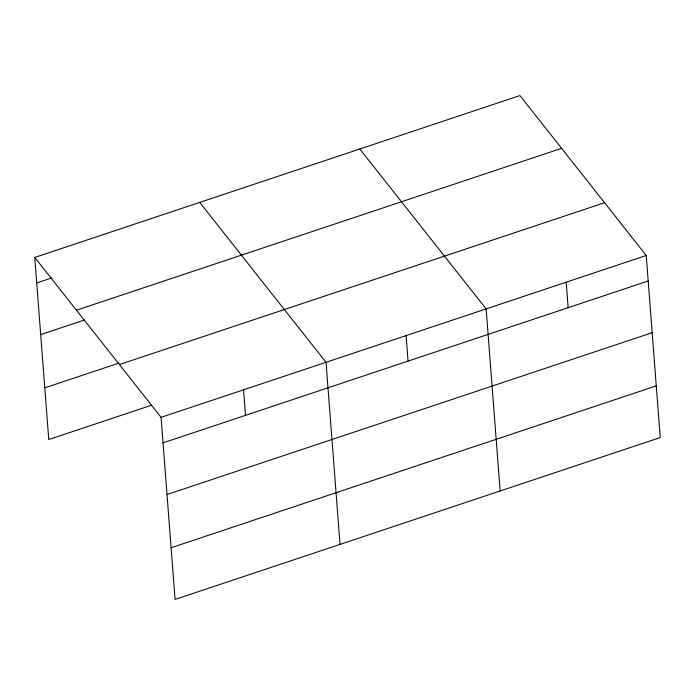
<?xml version="1.0" encoding="UTF-8"?>
<svg xmlns="http://www.w3.org/2000/svg" width="695" height="695" viewBox="0 0 695 695"><rect width="100%" height="100%" fill="white"/><g stroke="black" fill="none" stroke-linecap="round" stroke-linejoin="round"><path stroke-width="1.04" d="M34.75 257.437L519.921 95.58L646.237 255.482L660.25 437.563L175.079 599.42L161.075 417.339L34.75 257.437L48.763 439.518L151.606 405.202M36.713 282.943L51.986 277.852M76.433 310.205L561.603 148.348M40.692 334.616L84.477 320.004M44.784 387.845L119.114 363.051M119.384 364.571L604.554 202.714M161.075 417.339L646.237 255.482M163.038 442.854L648.2 280.997M167.009 494.519L652.179 332.662M171.109 547.747L656.271 385.89M359.81 148.991L486.135 308.901L500.148 490.974M199.708 202.41L326.033 362.312L340.037 544.385M566.19 282.196L568.154 307.703M406.08 335.607L408.043 361.113M243.554 389.826L245.517 415.332"/></g></svg>
